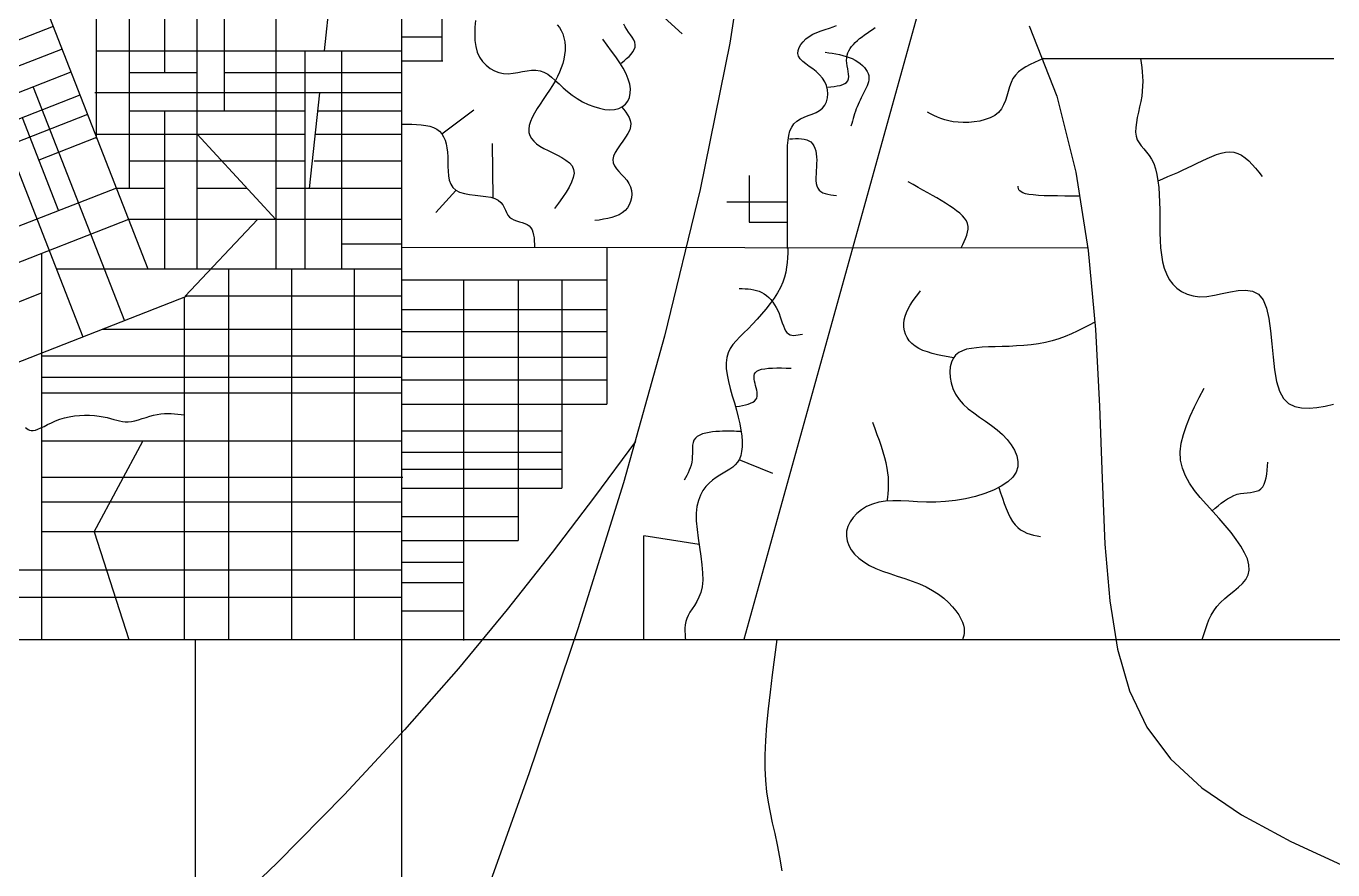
# Model space of a CAD drawing. Extents: x -15455 to 10897, y -24374 to 16165.
# Drawn here: x 3171 to 6778, y -14425 to -12096 of the extents above; entities that cross this region are included whole.
import ezdxf

# ---------------------------------------------------------------- set-up
doc = ezdxf.new("R2010")
doc.units = 0
doc.header["$MEASUREMENT"] = 0
for name, color, linetype in [('HIGHWAY', 7, 'CONTINUOUS'), ('STREETS-SPRAWL-12M', 7, 'CONTINUOUS'), ('STREETS-SPRAWL-20M', 7, 'CONTINUOUS')]:
    doc.layers.add(name, color=color, linetype=linetype)

msp = doc.modelspace()

# ---------------------------------------------------------------- linework, layer by layer
at = {"layer": 'HIGHWAY', "color": 250, "linetype": 'CONTINUOUS'}
for p, q in [((5176.9, -11742), (5113.1, -12142.6)), ((5113.1, -12142.6), (5031.2, -12546.5)), ((5031.2, -12546.5), (4932.9, -12951.9)), ((4932.9, -12951.9), (4819.7, -13356.9)), ((4853, -13242.9), (4739.5, -13395)), ((4819.7, -13356.9), (4693.7, -13760)), ((4739.5, -13395), (4622.5, -13548.8)), ((4622.5, -13548.8), (4498.4, -13706.3)), ((4498.4, -13706.3), (4363.9, -13869)), ((4693.7, -13760), (4558.1, -14160.4)), ((4363.9, -13869), (4215.4, -14038.8)), ((4215.4, -14038.8), (4049.4, -14217.5)), ((4558.1, -14160.4), (4416.5, -14557.5)), ((4049.4, -14217.5), (3862.4, -14406.9)), ((3862.4, -14406.9), (3650.9, -14608.6))]:
    msp.add_line(p, q, dxfattribs=at)
at = {"layer": 'STREETS-SPRAWL-12M', "color": 253, "linetype": 'CONTINUOUS'}
for p, q in [((6045.1, -10572.9), (5151.9, -13788.8)), ((3641.6, -11869.5), (3641.6, -12765.5)), ((3717.1, -11842.7), (3717.1, -12327.6)), ((3859.7, -11846), (3859.7, -12765.6)), ((3552.7, -11903.1), (3552.7, -12224.1)), ((3363.5, -11974.5), (3363.5, -12405.7)), ((3455.3, -11943.4), (3455.3, -12544)), ((3994.4, -12164.2), (4010.6, -12014.2)), ((4836.2, -11984), (4982.1, -12116.8)), ((3220.2, -12032.8), (3506.8, -12765.9)), ((4318.3, -12038.4), (4318.3, -12191.8)), ((4411.2, -12080.1), (4409.8, -12099)), ((3245.1, -12096.3), (1046.3, -12955.6)), ((4409.8, -12099), (4409.1, -12117.5)), ((4409.1, -12117.5), (4409.6, -12135.4)), ((4636.5, -12092.4), (4642.9, -12099.4)), ((4642.9, -12099.4), (4648.2, -12107.7)), ((4648.2, -12107.7), (4652.4, -12117.2)), ((4652.4, -12117.2), (4655.6, -12127.7)), ((4824.1, -12097.8), (4820.4, -12090.5)), ((4828.7, -12105.1), (4824.1, -12097.8)), ((4833.8, -12112.3), (4828.7, -12105.1)), ((4839, -12119.4), (4833.8, -12112.3)), ((4843.9, -12126.5), (4839, -12119.4)), ((5332.8, -12124.3), (5343, -12118.3)), ((5343, -12118.3), (5354.1, -12113.2)), ((5354.1, -12113.2), (5365.5, -12108.9)), ((5365.5, -12108.9), (5377, -12105.1)), ((5377, -12105.1), (5388.2, -12101.5)), ((5388.2, -12101.5), (5398.6, -12097.8)), ((5398.6, -12097.8), (5408, -12093.7)), ((5478.4, -12124.9), (5485.2, -12119.8)), ((5485.2, -12119.8), (5492.3, -12114.7)), ((5492.3, -12114.7), (5499.6, -12109.7)), ((5499.6, -12109.7), (5507.1, -12104.7)), ((5507.1, -12104.7), (5514.5, -12099.7)), ((4207.7, -12125.6), (4318.3, -12125.6)), ((4409.6, -12135.4), (4411.9, -12152.1)), ((4411.9, -12152.1), (4416.3, -12167.5)), ((4655.6, -12127.7), (4657.6, -12138.9)), ((4657.6, -12138.9), (4658.6, -12150.7)), ((4658.6, -12150.7), (4658.6, -12162.7)), ((4774.9, -12148.5), (4762.5, -12132.1)), ((4787, -12164.8), (4774.9, -12148.5)), ((4848, -12133.4), (4843.9, -12126.5)), ((4851, -12140.2), (4848, -12133.4)), ((4849.7, -12160.1), (4851.9, -12153.6)), ((4852.4, -12147), (4851, -12140.2)), ((4851.9, -12153.6), (4852.4, -12147)), ((5301.9, -12163.1), (5304.6, -12154.9)), ((5304.6, -12154.9), (5309.2, -12146.7)), ((5309.2, -12146.7), (5315.7, -12138.7)), ((5315.7, -12138.7), (5323.6, -12131.2)), ((5323.6, -12131.2), (5332.8, -12124.3)), ((5442.1, -12163.6), (5445.6, -12157.6)), ((5445.6, -12157.6), (5449.8, -12151.8)), ((5449.8, -12151.8), (5454.5, -12146.2)), ((5454.5, -12146.2), (5459.8, -12140.8)), ((5459.8, -12140.8), (5465.6, -12135.4)), ((5465.6, -12135.4), (5471.8, -12130.1)), ((5471.8, -12130.1), (5478.4, -12124.9)), ((3269.6, -12158.9), (1046.3, -13027.8)), ((3363.5, -12164.2), (4207.7, -12164.2)), ((3939.7, -12164.2), (3939.7, -12764.6)), ((4041.2, -12164.2), (4041.2, -12766.6)), ((4207.7, -12191.8), (4320.6, -12191.8)), ((4416.3, -12167.5), (4422.7, -12181.3)), ((4422.7, -12181.3), (4430.9, -12193.4)), ((4430.9, -12193.4), (4440.6, -12203.8)), ((4655.3, -12186.9), (4652.1, -12198.9)), ((4657.4, -12174.9), (4655.3, -12186.9)), ((4658.6, -12162.7), (4657.4, -12174.9)), ((4798.6, -12180.9), (4787, -12164.8)), ((4809.3, -12196.7), (4798.6, -12180.9)), ((4813.9, -12197.7), (4821.3, -12191.5)), ((4821.3, -12191.5), (4828.5, -12185.3)), ((4828.5, -12185.3), (4835.1, -12179.1)), ((4835.1, -12179.1), (4841.1, -12172.8)), ((4841.1, -12172.8), (4846, -12166.5)), ((4846, -12166.5), (4849.7, -12160.1)), ((5301.4, -12171.2), (5301.9, -12163.1)), ((5303.5, -12178.9), (5301.4, -12171.2)), ((5308.1, -12186.2), (5303.5, -12178.9)), ((5314.8, -12193.1), (5308.1, -12186.2)), ((5323.1, -12199.9), (5314.8, -12193.1)), ((5376.3, -12167.5), (5386.4, -12169)), ((5386.4, -12169), (5396.4, -12170.6)), ((5396.4, -12170.6), (5406.2, -12172.4)), ((5406.2, -12172.4), (5415.9, -12174.3)), ((5415.9, -12174.3), (5425.4, -12176.5)), ((5425.4, -12176.5), (5434.5, -12179.1)), ((5434.5, -12179.1), (5443.3, -12182.1)), ((5435.8, -12190.3), (5436.1, -12183.1)), ((5436.3, -12197.8), (5435.8, -12190.3)), ((5436.1, -12183.1), (5437.3, -12176.3)), ((5437.3, -12176.3), (5439.3, -12169.8)), ((5439.3, -12169.8), (5442.1, -12163.6)), ((5443.3, -12182.1), (5451.7, -12185.5)), ((5451.7, -12185.5), (5459.6, -12189.5)), ((5459.6, -12189.5), (5466.9, -12194)), ((5466.9, -12194), (5473.6, -12198.8)), ((5966.7, -12190.3), (5954.3, -12195.7)), ((5979.3, -12185), (5966.7, -12190.3)), ((5979.3, -12185), (6780.7, -12185)), ((6247.8, -12185), (6249.4, -12197.3)), ((3294.4, -12222.5), (2503.5, -12531.6)), ((3455.3, -12224.1), (3641.6, -12224.1)), ((3717.1, -12224.1), (4207.7, -12224.1)), ((4440.6, -12203.8), (4451.5, -12212.5)), ((4451.5, -12212.5), (4463.4, -12219.2)), ((4463.4, -12219.2), (4475.9, -12223.9)), ((4475.9, -12223.9), (4488.8, -12226.5)), ((4488.8, -12226.5), (4501.9, -12227)), ((4501.9, -12227), (4515, -12225.9)), ((4515, -12225.9), (4528.1, -12223.8)), ((4528.1, -12223.8), (4541, -12221.3)), ((4541, -12221.3), (4553.7, -12219)), ((4553.7, -12219), (4566.1, -12217.4)), ((4566.1, -12217.4), (4578, -12217.1)), ((4578, -12217.1), (4589.4, -12218.7)), ((4589.4, -12218.7), (4600.2, -12222.6)), ((4600.2, -12222.6), (4610.6, -12228.7)), ((4610.6, -12228.7), (4620.9, -12236.4)), ((4643.1, -12222.9), (4637.3, -12235)), ((4648, -12210.9), (4643.1, -12222.9)), ((4652.1, -12198.9), (4648, -12210.9)), ((4818.7, -12212.2), (4809.3, -12196.7)), ((4826.8, -12227.2), (4818.7, -12212.2)), ((4833, -12241.7), (4826.8, -12227.2)), ((5332.5, -12206.7), (5323.1, -12199.9)), ((5342.4, -12213.8), (5332.5, -12206.7)), ((5352.1, -12221.4), (5342.4, -12213.8)), ((5361.3, -12229.7), (5352.1, -12221.4)), ((5369.3, -12238.9), (5361.3, -12229.7)), ((5437.5, -12205.5), (5436.3, -12197.8)), ((5438.9, -12213.3), (5437.5, -12205.5)), ((5440.4, -12220.9), (5438.9, -12213.3)), ((5441.5, -12228.2), (5440.4, -12220.9)), ((5441.9, -12235), (5441.5, -12228.2)), ((5473.6, -12198.8), (5479.6, -12204)), ((5479.6, -12204), (5484.9, -12209.5)), ((5484.9, -12209.5), (5489.3, -12215.1)), ((5489.3, -12215.1), (5492.8, -12220.8)), ((5492.8, -12220.8), (5495.3, -12226.5)), ((5495.3, -12226.5), (5496.8, -12232.2)), ((5902.3, -12230.9), (5895.3, -12240.6)), ((5910.7, -12222.2), (5902.3, -12230.9)), ((5920.3, -12214.5), (5910.7, -12222.2)), ((5930.9, -12207.7), (5920.3, -12214.5)), ((5942.3, -12201.4), (5930.9, -12207.7)), ((5954.3, -12195.7), (5942.3, -12201.4)), ((6249.4, -12197.3), (6250.9, -12209.7)), ((6250.9, -12209.7), (6252.1, -12222.2)), ((6252.1, -12222.2), (6253, -12234.9)), ((3190.3, -12264.5), (3442.2, -12909)), ((4623.5, -12259.6), (4615.6, -12272.1)), ((4620.9, -12236.4), (4631.2, -12245.5)), ((4630.8, -12247.2), (4623.5, -12259.6)), ((4637.3, -12235), (4630.8, -12247.2)), ((4631.2, -12245.5), (4641.8, -12255.4)), ((4641.8, -12255.4), (4653, -12265.8)), ((4653, -12265.8), (4664.9, -12276.2)), ((4837.2, -12255.7), (4833, -12241.7)), ((4839.1, -12268.9), (4837.2, -12255.7)), ((5375.6, -12249.1), (5369.3, -12238.9)), ((5380.2, -12260), (5375.6, -12249.1)), ((5383, -12271.4), (5380.2, -12260)), ((5383.6, -12263.9), (5392.7, -12263.1)), ((5392.7, -12263.1), (5401.7, -12262.1)), ((5401.7, -12262.1), (5410.2, -12260.8)), ((5410.2, -12260.8), (5418.1, -12259.2)), ((5418.1, -12259.2), (5425.1, -12257.1)), ((5425.1, -12257.1), (5431.2, -12254.4)), ((5431.2, -12254.4), (5436, -12250.9)), ((5436, -12250.9), (5439.5, -12246.5)), ((5439.5, -12246.5), (5441.3, -12241.2)), ((5441.3, -12241.2), (5441.9, -12235)), ((5490.2, -12265.8), (5487.5, -12271.4)), ((5492.5, -12260.2), (5490.2, -12265.8)), ((5494.6, -12254.7), (5492.5, -12260.2)), ((5496.1, -12249.1), (5494.6, -12254.7)), ((5497.1, -12243.5), (5496.1, -12249.1)), ((5496.8, -12232.2), (5497.3, -12237.9)), ((5497.3, -12237.9), (5497.1, -12243.5)), ((5885.6, -12263.5), (5881.9, -12276)), ((5889.9, -12251.6), (5885.6, -12263.5)), ((5895.3, -12240.6), (5889.9, -12251.6)), ((6253.2, -12261.1), (6252.4, -12274.8)), ((6253, -12234.9), (6253.4, -12247.8)), ((6253.4, -12247.8), (6253.2, -12261.1)), ((3319.2, -12286), (1046.3, -13174.3)), ((4207.7, -12279.5), (3360.4, -12279.5)), ((3953.1, -12544), (3981.9, -12279.5)), ((4598.5, -12297.8), (4589.8, -12310.7)), ((4607.2, -12284.9), (4598.5, -12297.8)), ((4615.6, -12272.1), (4607.2, -12284.9)), ((4664.9, -12276.2), (4677.8, -12286.4)), ((4677.8, -12286.4), (4691.8, -12295.8)), ((4691.8, -12295.8), (4706.7, -12304.4)), ((4825.2, -12311), (4831.7, -12302.5)), ((4831.7, -12302.5), (4836.2, -12292.5)), ((4836.2, -12292.5), (4838.7, -12281.2)), ((4838.7, -12281.2), (4839.1, -12268.9)), ((5380.6, -12304.4), (5383.2, -12294)), ((5384, -12282.8), (5383, -12271.4)), ((5383.2, -12294), (5384, -12282.8)), ((5473.3, -12299.9), (5470.5, -12305.8)), ((5476.2, -12294.1), (5473.3, -12299.9)), ((5479.1, -12288.3), (5476.2, -12294.1)), ((5482, -12282.6), (5479.1, -12288.3)), ((5484.8, -12277), (5482, -12282.6)), ((5487.5, -12271.4), (5484.8, -12277)), ((5874.3, -12301.1), (5869.4, -12313)), ((5878.3, -12288.6), (5874.3, -12301.1)), ((5881.9, -12276), (5878.3, -12288.6)), ((6250.7, -12288.9), (6248.1, -12303.4)), ((6252.4, -12274.8), (6250.7, -12288.9)), ((3074.7, -12307.2), (3327.5, -12953.9)), ((3455.3, -12329.1), (3939.7, -12329.1)), ((3552.7, -12329.1), (3552.7, -12765.9)), ((3976.5, -12329.1), (4207.7, -12329.1)), ((4318.2, -12393.3), (4406.6, -12327)), ((4574.1, -12335.9), (4567.7, -12347.9)), ((4581.6, -12323.4), (4574.1, -12335.9)), ((4589.8, -12310.7), (4581.6, -12323.4)), ((4706.7, -12304.4), (4722.1, -12311.8)), ((4722.1, -12311.8), (4737.7, -12317.9)), ((4737.7, -12317.9), (4753.2, -12322.6)), ((4753.2, -12322.6), (4768.2, -12325.6)), ((4768.2, -12325.6), (4782.4, -12326.8)), ((4782.4, -12326.8), (4795.4, -12325.9)), ((4795.4, -12325.9), (4807, -12322.9)), ((4807, -12322.9), (4816.9, -12317.9)), ((4814.4, -12318.4), (4820.4, -12325.6)), ((4816.9, -12317.9), (4825.2, -12311)), ((4820.4, -12325.6), (4826.2, -12332.9)), ((4826.2, -12332.9), (4831.3, -12340.3)), ((5330.1, -12342.7), (5341.2, -12338.5)), ((5341.2, -12338.5), (5351.8, -12334)), ((5351.8, -12334), (5361.4, -12328.6)), ((5361.4, -12328.6), (5369.7, -12322.1)), ((5369.7, -12322.1), (5376.1, -12313.9)), ((5376.1, -12313.9), (5380.6, -12304.4)), ((5458.1, -12337.5), (5455.9, -12344.2)), ((5460.3, -12330.9), (5458.1, -12337.5)), ((5462.6, -12324.4), (5460.3, -12330.9)), ((5465.1, -12318.1), (5462.6, -12324.4)), ((5467.7, -12311.9), (5465.1, -12318.1)), ((5470.5, -12305.8), (5467.7, -12311.9)), ((5667.9, -12337.5), (5658.9, -12332.8)), ((5677, -12342.2), (5667.9, -12337.5)), ((5855.1, -12333.8), (5844.7, -12342)), ((5863.2, -12324), (5855.1, -12333.8)), ((5869.4, -12313), (5863.2, -12324)), ((6241.6, -12333.2), (6238.5, -12347.8)), ((6245, -12318.3), (6241.6, -12333.2)), ((6248.1, -12303.4), (6245, -12318.3)), ((3340.3, -12339.9), (2778, -12559.7)), ((3159.7, -12348.4), (3260.1, -12605.3)), ((4207.7, -12366.3), (4221.6, -12366.3)), ((4221.6, -12366.3), (4235.3, -12366.5)), ((4235.3, -12366.5), (4248.7, -12367)), ((4248.7, -12367), (4261.5, -12368.1)), ((4261.5, -12368.1), (4273.7, -12369.7)), ((4273.7, -12369.7), (4284.9, -12372.2)), ((4284.9, -12372.2), (4295.1, -12375.7)), ((4559.4, -12370.1), (4558.2, -12380.1)), ((4562.7, -12359.3), (4559.4, -12370.1)), ((4567.7, -12347.9), (4562.7, -12359.3)), ((4831.3, -12340.3), (4835.5, -12347.9)), ((4835.5, -12347.9), (4838.4, -12355.8)), ((4839.5, -12372.9), (4837, -12382.2)), ((4838.4, -12355.8), (4839.9, -12364.2)), ((4839.9, -12364.2), (4839.5, -12372.9)), ((5279.5, -12385.1), (5284.2, -12374.2)), ((5284.2, -12374.2), (5290.6, -12365.1)), ((5290.6, -12365.1), (5298.8, -12357.8)), ((5298.8, -12357.8), (5308.4, -12351.9)), ((5308.4, -12351.9), (5319, -12347)), ((5319, -12347), (5330.1, -12342.7)), ((5450, -12364.7), (5448, -12371.6)), ((5451.9, -12357.8), (5450, -12364.7)), ((5453.9, -12351), (5451.9, -12357.8)), ((5455.9, -12344.2), (5453.9, -12351)), ((5686.4, -12346.6), (5677, -12342.2)), ((5696.3, -12350.6), (5686.4, -12346.6)), ((5706.8, -12354.3), (5696.3, -12350.6)), ((5718, -12357.3), (5706.8, -12354.3)), ((5730.2, -12359.7), (5718, -12357.3)), ((5743.5, -12361.3), (5730.2, -12359.7)), ((5757.8, -12362), (5743.5, -12361.3)), ((5773, -12361.7), (5757.8, -12362)), ((5788.5, -12360.3), (5773, -12361.7)), ((5803.9, -12357.7), (5788.5, -12360.3)), ((5818.7, -12353.8), (5803.9, -12357.7)), ((5832.4, -12348.6), (5818.7, -12353.8)), ((5844.7, -12342), (5832.4, -12348.6)), ((6235.9, -12362), (6234.3, -12375.5)), ((6238.5, -12347.8), (6235.9, -12362)), ((3365, -12403.1), (3205.5, -12465.4)), ((3939.7, -12394.6), (3361.7, -12394.6)), ((3643.1, -12393.9), (3860, -12629.9)), ((4207.7, -12394.6), (3969.4, -12394.6)), ((4295.1, -12375.7), (4304.1, -12380.3)), ((4304.1, -12380.3), (4311.7, -12386.1)), ((4311.7, -12386.1), (4318.1, -12393.2)), ((4318.1, -12393.2), (4323.2, -12401.4)), ((4323.2, -12401.4), (4327.3, -12410.7)), ((4327.3, -12410.7), (4330.3, -12420.9)), ((4558.2, -12380.1), (4558.9, -12389.4)), ((4558.9, -12389.4), (4561.5, -12398)), ((4561.5, -12398), (4565.9, -12405.9)), ((4565.9, -12405.9), (4572.1, -12413.4)), ((4825.8, -12402.4), (4818.3, -12413)), ((4832.3, -12392.1), (4825.8, -12402.4)), ((4837, -12382.2), (4832.3, -12392.1)), ((5273, -12425.2), (5274.1, -12410.8)), ((5274.1, -12410.8), (5276.2, -12397.3)), ((5276.2, -12397.3), (5279.5, -12385.1)), ((5277.8, -12406.8), (5286.5, -12406.4)), ((5286.5, -12406.4), (5295.1, -12406.2)), ((5295.1, -12406.2), (5303.4, -12406.2)), ((5303.4, -12406.2), (5311.4, -12406.7)), ((5311.4, -12406.7), (5318.9, -12407.7)), ((5318.9, -12407.7), (5325.8, -12409.5)), ((5325.8, -12409.5), (5332, -12412.1)), ((6234.3, -12375.5), (6233.9, -12388)), ((6233.9, -12388), (6235.2, -12399.3)), ((6235.2, -12399.3), (6238.5, -12409.3)), ((6238.5, -12409.3), (6243.4, -12418.2)), ((4330.3, -12420.9), (4332.5, -12432)), ((4332.5, -12432), (4334, -12443.9)), ((4334, -12443.9), (4334.7, -12456.4)), ((4459.9, -12569.9), (4458.6, -12419.6)), ((4572.1, -12413.4), (4579.8, -12420.4)), ((4579.8, -12420.4), (4589.1, -12427)), ((4589.1, -12427), (4599.8, -12433.4)), ((4599.8, -12433.4), (4611.8, -12439.5)), ((4611.8, -12439.5), (4624.5, -12445.5)), ((4624.5, -12445.5), (4637.3, -12451.8)), ((4796.7, -12444.7), (4792.2, -12454.7)), ((4803.1, -12434.3), (4796.7, -12444.7)), ((4810.5, -12423.6), (4803.1, -12434.3)), ((4818.3, -12413), (4810.5, -12423.6)), ((5272.6, -12440.4), (5273, -12425.2)), ((5272.6, -12456), (5272.6, -12440.4)), ((5332, -12412.1), (5337.4, -12415.6)), ((5337.4, -12415.6), (5341.9, -12420.3)), ((5341.9, -12420.3), (5345.6, -12426)), ((5345.6, -12426), (5348.4, -12432.7)), ((5348.4, -12432.7), (5350.6, -12440.1)), ((5350.6, -12440.1), (5352, -12448.1)), ((6243.4, -12418.2), (6249.5, -12426.6)), ((6249.5, -12426.6), (6256.4, -12434.9)), ((6256.4, -12434.9), (6263.7, -12443.5)), ((6263.7, -12443.5), (6271.1, -12452.8)), ((6457.1, -12450.5), (6469.7, -12446.4)), ((6469.7, -12446.4), (6482, -12443.8)), ((6482, -12443.8), (6493.9, -12442.8)), ((6493.9, -12442.8), (6505.3, -12443.9)), ((6505.3, -12443.9), (6516.2, -12447.1)), ((6516.2, -12447.1), (6526.6, -12452.4)), ((3940, -12468.4), (3455.3, -12468.4)), ((4207.7, -12468.4), (3965.8, -12468.4)), ((4334.7, -12456.4), (4335, -12469.5)), ((4335, -12469.5), (4335.1, -12482.8)), ((4335.1, -12482.8), (4335.6, -12496.1)), ((4637.3, -12451.8), (4649.7, -12458.3)), ((4649.7, -12458.3), (4661, -12465.3)), ((4661, -12465.3), (4670.6, -12473)), ((4670.6, -12473), (4677.8, -12481.6)), ((4677.8, -12481.6), (4682.2, -12491.2)), ((4792.2, -12454.7), (4790.2, -12464.2)), ((4790.2, -12464.2), (4791.1, -12473.1)), ((4791.1, -12473.1), (4794.6, -12481.4)), ((4794.6, -12481.4), (4800.1, -12489.4)), ((5272.9, -12471.9), (5272.6, -12456)), ((5272.9, -12709.7), (5272.9, -12471.9)), ((5352, -12448.1), (5352.9, -12456.8)), ((5353.2, -12475.2), (5352.8, -12484.8)), ((5352.9, -12456.8), (5353.3, -12465.8)), ((5353.3, -12465.8), (5353.2, -12475.2)), ((6271.1, -12452.8), (6278, -12463.3)), ((6278, -12463.3), (6284, -12475.4)), ((6284, -12475.4), (6289, -12489.4)), ((6377.2, -12487.1), (6390.7, -12480.8)), ((6390.7, -12480.8), (6404.2, -12474.4)), ((6404.2, -12474.4), (6417.6, -12467.9)), ((6417.6, -12467.9), (6431, -12461.5)), ((6431, -12461.5), (6444.1, -12455.6)), ((6444.1, -12455.6), (6457.1, -12450.5)), ((6526.6, -12452.4), (6536.6, -12459.5)), ((6536.6, -12459.5), (6546.3, -12468)), ((6546.3, -12468), (6555.7, -12477.7)), ((6555.7, -12477.7), (6564.9, -12488.2)), ((4335.6, -12496.1), (4336.7, -12508.9)), ((4336.7, -12508.9), (4338.9, -12520.9)), ((4681.3, -12513.9), (4676.6, -12526.7)), ((4683.3, -12502), (4681.3, -12513.9)), ((4682.2, -12491.2), (4683.3, -12502)), ((4800.1, -12489.4), (4806.9, -12497.1)), ((4806.9, -12497.1), (4814.5, -12504.9)), ((4814.5, -12504.9), (4822.1, -12512.9)), ((4822.1, -12512.9), (4829.1, -12521.2)), ((5166.4, -12508.3), (5166.4, -12636.7)), ((5351.6, -12503.9), (5351.3, -12513.1)), ((5351.3, -12513.1), (5351.3, -12521.8)), ((5352.2, -12494.4), (5351.6, -12503.9)), ((5352.8, -12484.8), (5352.2, -12494.4)), ((6289, -12489.4), (6292.8, -12505.2)), ((6292.8, -12505.2), (6295.6, -12522.6)), ((6295.7, -12523.1), (6309.3, -12517.2)), ((6309.3, -12517.2), (6322.9, -12511.3)), ((6322.9, -12511.3), (6336.5, -12505.4)), ((6336.5, -12505.4), (6350.1, -12499.4)), ((6350.1, -12499.4), (6363.7, -12493.3)), ((6363.7, -12493.3), (6377.2, -12487.1)), ((6564.9, -12488.2), (6573.9, -12499.3)), ((6573.9, -12499.3), (6582.9, -12510.7)), ((3419.6, -12543), (2087.6, -13063.6)), ((3552.7, -12544), (3420, -12544)), ((3781, -12544), (3641.2, -12544)), ((4207.7, -12544), (3859.7, -12544)), ((4357.1, -12549.2), (4301.3, -12609.9)), ((4338.9, -12520.9), (4342.8, -12531.8)), ((4342.8, -12531.8), (4348.5, -12541.2)), ((4348.5, -12541.2), (4356.7, -12548.8)), ((4356.7, -12548.8), (4367.5, -12554.4)), ((4367.5, -12554.4), (4380.5, -12558.2)), ((4661.2, -12554.5), (4651.3, -12569.1)), ((4669.8, -12540.3), (4661.2, -12554.5)), ((4676.6, -12526.7), (4669.8, -12540.3)), ((4829.1, -12521.2), (4835, -12530.1)), ((4835, -12530.1), (4839.2, -12539.5)), ((4839.2, -12539.5), (4841.7, -12549.5)), ((4841.7, -12549.5), (4842.6, -12559.6)), ((5351.3, -12521.8), (5352, -12529.8)), ((5352, -12529.8), (5353.6, -12537)), ((5353.6, -12537), (5356.2, -12543.3)), ((5356.2, -12543.3), (5359.9, -12548.3)), ((5359.9, -12548.3), (5364.8, -12552.4)), ((5364.8, -12552.4), (5370.6, -12555.6)), ((5370.6, -12555.6), (5377.1, -12558.1)), ((5619.7, -12533.3), (5606.2, -12525.8)), ((5633.2, -12540.8), (5619.7, -12533.3)), ((5646.6, -12548.2), (5633.2, -12540.8)), ((5659.7, -12555.6), (5646.6, -12548.2)), ((5909.8, -12540.6), (5909.5, -12537.1)), ((5910.4, -12544), (5909.8, -12540.6)), ((5911.7, -12547.3), (5910.4, -12544)), ((5913.9, -12550.5), (5911.7, -12547.3)), ((5917.5, -12553.5), (5913.9, -12550.5)), ((5922.7, -12556.1), (5917.5, -12553.5)), ((6295.6, -12522.6), (6297.7, -12541.3)), ((6297.7, -12541.3), (6299, -12561)), ((4380.5, -12558.2), (4394.9, -12560.9)), ((4394.9, -12560.9), (4410.1, -12562.7)), ((4410.1, -12562.7), (4425.3, -12564.3)), ((4425.3, -12564.3), (4440, -12566)), ((4440, -12566), (4453.5, -12568.3)), ((4453.5, -12568.3), (4465, -12571.6)), ((4465, -12571.6), (4474.1, -12576.4)), ((4474.1, -12576.4), (4481, -12582.3)), ((4481, -12582.3), (4486.3, -12589)), ((4486.3, -12589), (4490.5, -12596.3)), ((4640.5, -12584.1), (4629.2, -12599.2)), ((4651.3, -12569.1), (4640.5, -12584.1)), ((4835.8, -12588.9), (4830.6, -12597.4)), ((4839.5, -12579.6), (4835.8, -12588.9)), ((4841.8, -12569.7), (4839.5, -12579.6)), ((4842.6, -12559.6), (4841.8, -12569.7)), ((5271.5, -12581.3), (5105.2, -12581.3)), ((5377.1, -12558.1), (5384.3, -12559.9)), ((5384.3, -12559.9), (5392, -12561.4)), ((5392, -12561.4), (5399.9, -12562.5)), ((5399.9, -12562.5), (5408, -12563.5)), ((5672.6, -12563), (5659.7, -12555.6)), ((5685.1, -12570.2), (5672.6, -12563)), ((5697.2, -12577.4), (5685.1, -12570.2)), ((5708.8, -12584.5), (5697.2, -12577.4)), ((5719.9, -12591.5), (5708.8, -12584.5)), ((5730.2, -12598.4), (5719.9, -12591.5)), ((5929.8, -12558.4), (5922.7, -12556.1)), ((5939.3, -12560.4), (5929.8, -12558.4)), ((5951.2, -12561.9), (5939.3, -12560.4)), ((5965.5, -12563), (5951.2, -12561.9)), ((5981.7, -12563.8), (5965.5, -12563)), ((5999.5, -12564.3), (5981.7, -12563.8)), ((6018.6, -12564.6), (5999.5, -12564.3)), ((6038.8, -12564.7), (6018.6, -12564.6)), ((6059.6, -12564.7), (6038.8, -12564.7)), ((6080.7, -12564.7), (6059.6, -12564.7)), ((6299, -12561), (6299.9, -12581.5)), ((6299.9, -12581.5), (6300.3, -12602.6)), ((4490.5, -12596.3), (4494, -12603.6)), ((4494, -12603.6), (4497.3, -12610.7)), ((4497.3, -12610.7), (4500.9, -12617.2)), ((4500.9, -12617.2), (4505.4, -12622.8)), ((4505.4, -12622.8), (4511, -12627.2)), ((4511, -12627.2), (4517.5, -12630.6)), ((4776.2, -12626.7), (4764.6, -12629)), ((4787.4, -12624), (4776.2, -12626.7)), ((4797.9, -12620.6), (4787.4, -12624)), ((4807.7, -12616.3), (4797.9, -12620.6)), ((4816.5, -12611.2), (4807.7, -12616.3)), ((4824.2, -12604.9), (4816.5, -12611.2)), ((4830.6, -12597.4), (4824.2, -12604.9)), ((5739.7, -12605.2), (5730.2, -12598.4)), ((5748.3, -12612.2), (5739.7, -12605.2)), ((5755.7, -12619.1), (5748.3, -12612.2)), ((5761.8, -12626.2), (5755.7, -12619.1)), ((5766.5, -12633.5), (5761.8, -12626.2)), ((6300.3, -12602.6), (6300.5, -12623.9)), ((6300.5, -12623.9), (6300.7, -12645.3)), ((3453.6, -12630), (1046.3, -13570.8)), ((4207.7, -12629.5), (3453.5, -12629.5)), ((3609.5, -12841.3), (3809.8, -12629.5)), ((4517.5, -12630.6), (4524.7, -12633.4)), ((4524.7, -12633.4), (4532.3, -12635.7)), ((4532.3, -12635.7), (4539.8, -12638)), ((4539.8, -12638), (4547.1, -12640.5)), ((4547.1, -12640.5), (4553.8, -12643.5)), ((4553.8, -12643.5), (4559.5, -12647.4)), ((4559.5, -12647.4), (4564.1, -12652.3)), ((4564.1, -12652.3), (4567.5, -12658.2)), ((4567.5, -12658.2), (4570, -12665)), ((4752.6, -12631), (4740.5, -12632.8)), ((4764.6, -12629), (4752.6, -12631)), ((5166.4, -12636.7), (5272.9, -12636.7)), ((5769.7, -12641), (5766.5, -12633.5)), ((5771.2, -12648.7), (5769.7, -12641)), ((5770, -12664.9), (5771.2, -12656.7)), ((5771.2, -12656.7), (5771.2, -12648.7)), ((6300.7, -12645.3), (6300.9, -12666.5)), ((4041.2, -12696.8), (4207.7, -12696.8)), ((4570, -12665), (4571.8, -12672.5)), ((4571.8, -12672.5), (4572.9, -12680.5)), ((4572.9, -12680.5), (4573.6, -12689)), ((4573.6, -12689), (4573.9, -12697.7)), ((4573.9, -12697.7), (4574.1, -12706.6)), ((5752.2, -12707.5), (5756.6, -12698.8)), ((5756.6, -12698.8), (5760.8, -12690.2)), ((5760.8, -12690.2), (5764.6, -12681.7)), ((5764.6, -12681.7), (5767.7, -12673.2)), ((5767.7, -12673.2), (5770, -12664.9)), ((6300.9, -12666.5), (6301.6, -12687.4)), ((6301.6, -12687.4), (6302.8, -12707.8)), ((3213.8, -13788.8), (3213.8, -12723.7)), ((4207.7, -12706.3), (6101.5, -12707.8)), ((4774, -12706.8), (4773.7, -13139.5)), ((5272.9, -12735), (5271.9, -12748.2)), ((5273.4, -12721.9), (5272.9, -12735)), ((5273.7, -12708.9), (5273.4, -12721.9)), ((6302.8, -12707.8), (6305, -12727.4)), ((6305, -12727.4), (6308.2, -12746.1)), ((3254, -12765.9), (4207.7, -12765.9)), ((3729.7, -12765.9), (3729.7, -13788.8)), ((3903.2, -12765.9), (3903.2, -13788.8)), ((4076.7, -12765.9), (4076.7, -13788.8)), ((5270.3, -12761.5), (5267.8, -12775)), ((5271.9, -12748.2), (5270.3, -12761.5)), ((6308.2, -12746.1), (6312.7, -12763.7)), ((6312.7, -12763.7), (6318.8, -12780)), ((4207.7, -12796.6), (4773.9, -12796.6)), ((4378, -12796.6), (4378, -13791.9)), ((4529, -12796.6), (4529, -13515.6)), ((4649.8, -12796.6), (4649.8, -13371)), ((5259.4, -12802.8), (5253, -12817.2)), ((5264.2, -12788.8), (5259.4, -12802.8)), ((5267.8, -12775), (5264.2, -12788.8)), ((6318.8, -12780), (6326.7, -12794.9)), ((6326.7, -12794.9), (6336.4, -12808.1)), ((6336.4, -12808.1), (6347.9, -12819.4)), ((3615.4, -12841.3), (1191.1, -13788.8)), ((3213.8, -12832.5), (2475.2, -13121.1)), ((4207.7, -12841.3), (3609.5, -12841.3)), ((5139.6, -12820.1), (5147.8, -12820.4)), ((5147.8, -12820.4), (5155.9, -12820.8)), ((5155.9, -12820.8), (5163.9, -12821.4)), ((5163.9, -12821.4), (5171.8, -12822.3)), ((5171.8, -12822.3), (5179.6, -12823.6)), ((5179.6, -12823.6), (5187.1, -12825.4)), ((5187.1, -12825.4), (5194.5, -12827.8)), ((5194.5, -12827.8), (5201.6, -12830.9)), ((5201.6, -12830.9), (5208.4, -12834.8)), ((5208.4, -12834.8), (5214.9, -12839.5)), ((5214.9, -12839.5), (5221.1, -12844.9)), ((5245, -12832), (5235.5, -12846.9)), ((5253, -12817.2), (5245, -12832)), ((5624.9, -12846.3), (5632.1, -12836.3)), ((5632.1, -12836.3), (5639.5, -12826.4)), ((6347.9, -12819.4), (6361, -12828.7)), ((6361, -12828.7), (6375.8, -12835.8)), ((6375.8, -12835.8), (6392.3, -12840.6)), ((6392.3, -12840.6), (6410.4, -12842.7)), ((6410.4, -12842.7), (6430.1, -12842.1)), ((6430.1, -12842.1), (6451.2, -12838.9)), ((6451.2, -12838.9), (6473.2, -12834.1)), ((6473.2, -12834.1), (6495.4, -12829.2)), ((6495.4, -12829.2), (6517.1, -12825.5)), ((6517.1, -12825.5), (6537.7, -12824.5)), ((6537.7, -12824.5), (6556.5, -12827.4)), ((6556.5, -12827.4), (6572.7, -12835.9)), ((6572.7, -12835.9), (6585.8, -12851.1)), ((3607.2, -12844.5), (3607.2, -13788.8)), ((4207.7, -12877.7), (4773.9, -12877.7)), ((5213.3, -12876.7), (5201.1, -12891.2)), ((5224.8, -12861.8), (5213.3, -12876.7)), ((5221.1, -12844.9), (5226.9, -12850.9)), ((5235.5, -12846.9), (5224.8, -12861.8)), ((5226.9, -12850.9), (5232.2, -12857.6)), ((5232.2, -12857.6), (5237.2, -12864.8)), ((5237.2, -12864.8), (5241.7, -12872.6)), ((5241.7, -12872.6), (5245.7, -12880.8)), ((5601.2, -12886.2), (5606, -12876.2)), ((5606, -12876.2), (5611.6, -12866.2)), ((5611.6, -12866.2), (5618, -12856.2)), ((5618, -12856.2), (5624.9, -12846.3)), ((6585.8, -12851.1), (6595.4, -12874)), ((6595.4, -12874), (6602, -12903.2)), ((5188.7, -12905.2), (5176.1, -12918.6)), ((5201.1, -12891.2), (5188.7, -12905.2)), ((5245.7, -12880.8), (5249.3, -12889.3)), ((5249.3, -12889.3), (5252.5, -12898.1)), ((5252.5, -12898.1), (5255.5, -12906.8)), ((5255.5, -12906.8), (5258.3, -12915.3)), ((5258.3, -12915.3), (5261.2, -12923.2)), ((5593.7, -12916.7), (5594.9, -12906.5)), ((5594.9, -12906.5), (5597.4, -12896.3)), ((5597.4, -12896.3), (5601.2, -12886.2)), ((6121.3, -12913.4), (6105.3, -12921.7)), ((6602, -12903.2), (6606.6, -12936.8)), ((4207.7, -12933.2), (3380.3, -12933.2)), ((4207.7, -12938.7), (4773.8, -12938.7)), ((5152.1, -12942.8), (5141.1, -12953.7)), ((5163.9, -12931.1), (5152.1, -12942.8)), ((5176.1, -12918.6), (5163.9, -12931.1)), ((5261.2, -12923.2), (5264.2, -12930.4)), ((5264.2, -12930.4), (5267.4, -12936.6)), ((5267.4, -12936.6), (5271.1, -12941.6)), ((5271.1, -12941.6), (5275.3, -12945.3)), ((5275.3, -12945.3), (5280, -12947.7)), ((5280, -12947.7), (5285, -12949)), ((5285, -12949), (5290.4, -12949.5)), ((5290.4, -12949.5), (5296.1, -12949.2)), ((5296.1, -12949.2), (5301.9, -12948.4)), ((5301.9, -12948.4), (5307.9, -12947.2)), ((5307.9, -12947.2), (5314, -12945.8)), ((5594, -12926.9), (5593.7, -12916.7)), ((5595.6, -12936.9), (5594, -12926.9)), ((5598.7, -12946.6), (5595.6, -12936.9)), ((5603.1, -12955.8), (5598.7, -12946.6)), ((6039.4, -12952.3), (6021.9, -12958.6)), ((6056.4, -12945.3), (6039.4, -12952.3)), ((6072.9, -12937.8), (6056.4, -12945.3)), ((6089.2, -12929.8), (6072.9, -12937.8)), ((6105.3, -12921.7), (6089.2, -12929.8)), ((6606.6, -12936.8), (6610, -12972.8)), ((5114.7, -12986.1), (5108.9, -12997.9)), ((5122.2, -12975.1), (5114.7, -12986.1)), ((5131, -12964.4), (5122.2, -12975.1)), ((5141.1, -12953.7), (5131, -12964.4)), ((5609, -12964.4), (5603.1, -12955.8)), ((5616.3, -12972.4), (5609, -12964.4)), ((5625.1, -12979.4), (5616.3, -12972.4)), ((5635.2, -12985.6), (5625.1, -12979.4)), ((5646.6, -12990.9), (5635.2, -12985.6)), ((5767.2, -12988), (5755.6, -12991.9)), ((5780.3, -12985.3), (5767.2, -12988)), ((5794.8, -12983.5), (5780.3, -12985.3)), ((5810.6, -12982.4), (5794.8, -12983.5)), ((5827.7, -12981.6), (5810.6, -12982.4)), ((5845.9, -12981), (5827.7, -12981.6)), ((5865, -12980.5), (5845.9, -12981)), ((5884.7, -12979.8), (5865, -12980.5)), ((5904.9, -12978.8), (5884.7, -12979.8)), ((5925.3, -12977.3), (5904.9, -12978.8)), ((5945.6, -12975.3), (5925.3, -12977.3)), ((5965.7, -12972.5), (5945.6, -12975.3)), ((5985.1, -12968.9), (5965.7, -12972.5)), ((6003.9, -12964.2), (5985.1, -12968.9)), ((6021.9, -12958.6), (6003.9, -12964.2)), ((6610, -12972.8), (6613.3, -13009.4)), ((4207.7, -13007.2), (3213.8, -13007.2)), ((4207.7, -13009.6), (4773.8, -13009.6)), ((5105, -13010.8), (5103.2, -13025.1)), ((5108.9, -12997.9), (5105, -13010.8)), ((5659, -12995.4), (5646.6, -12990.9)), ((5672.4, -12999.4), (5659, -12995.4)), ((5686.5, -13002.8), (5672.4, -12999.4)), ((5701.1, -13005.9), (5686.5, -13002.8)), ((5716, -13008.8), (5701.1, -13005.9)), ((5731.2, -13011.5), (5716, -13008.8)), ((5725.3, -13023.9), (5722.2, -13036.6)), ((5730.3, -13013), (5725.3, -13023.9)), ((5737, -13004.1), (5730.3, -13013)), ((5745.5, -12997.2), (5737, -13004.1)), ((5755.6, -12991.9), (5745.5, -12997.2)), ((6613.3, -13009.4), (6617.2, -13044.6)), ((5103.2, -13025.1), (5103.6, -13041)), ((5103.6, -13041), (5105.9, -13058.4)), ((5105.9, -13058.4), (5109.7, -13076.9)), ((5180.2, -13065.1), (5180.5, -13060.2)), ((5180.5, -13060.2), (5181.8, -13055.6)), ((5181.8, -13055.6), (5184.3, -13051.6)), ((5184.3, -13051.6), (5188.2, -13048.1)), ((5188.2, -13048.1), (5193.7, -13045.2)), ((5193.7, -13045.2), (5200.9, -13043.1)), ((5200.9, -13043.1), (5209.7, -13041.5)), ((5209.7, -13041.5), (5219.8, -13040.4)), ((5219.8, -13040.4), (5231.1, -13039.8)), ((5231.1, -13039.8), (5243.2, -13039.5)), ((5243.2, -13039.5), (5256.1, -13039.4)), ((5256.1, -13039.4), (5269.4, -13039.6)), ((5269.4, -13039.6), (5282.9, -13039.8)), ((5722.2, -13036.6), (5721, -13050.6)), ((5721, -13050.6), (5721.8, -13065.5)), ((6617.2, -13044.6), (6622.8, -13076.6)), ((4207.7, -13065.9), (3213.8, -13065.9)), ((4207.7, -13072.3), (4773.7, -13072.3)), ((5109.7, -13076.9), (5114.6, -13096.2)), ((5114.6, -13096.2), (5120.2, -13116)), ((5180.6, -13070.5), (5180.2, -13065.1)), ((5181.7, -13076.1), (5180.6, -13070.5)), ((5183.1, -13082), (5181.7, -13076.1)), ((5184.7, -13088.1), (5183.1, -13082)), ((5186.3, -13094.2), (5184.7, -13088.1)), ((5187.7, -13100.4), (5186.3, -13094.2)), ((5721.8, -13065.5), (5724.6, -13080.9)), ((5724.6, -13080.9), (5729.6, -13096.4)), ((5729.6, -13096.4), (5736.9, -13111.6)), ((6409.5, -13121.2), (6423, -13095.2)), ((6622.8, -13076.6), (6630.9, -13103.3)), ((4207.7, -13109.3), (3213.8, -13109.3)), ((5120.2, -13116), (5126, -13135.9)), ((5176.6, -13134), (5181.5, -13130.8)), ((5181.5, -13130.8), (5185.2, -13127)), ((5185.2, -13127), (5187.6, -13122.5)), ((5187.6, -13122.5), (5188.9, -13117.5)), ((5188.8, -13106.3), (5187.7, -13100.4)), ((5189.2, -13112.1), (5188.8, -13106.3)), ((5188.9, -13117.5), (5189.2, -13112.1)), ((5736.9, -13111.6), (5746.4, -13126.1)), ((5746.4, -13126.1), (5758.1, -13139.4)), ((6396.4, -13147.1), (6409.5, -13121.2)), ((6630.9, -13103.3), (6642.1, -13123.4)), ((6642.1, -13123.4), (6656.3, -13137.3)), ((3522.4, -13170.2), (3532.6, -13167.9)), ((3532.6, -13167.9), (3542.5, -13166.4)), ((3542.5, -13166.4), (3552.2, -13165.5)), ((3552.2, -13165.5), (3561.7, -13165.3)), ((3561.7, -13165.3), (3571, -13165.5)), ((3571, -13165.5), (3580.2, -13166.1)), ((3580.2, -13166.1), (3589.2, -13167)), ((3589.2, -13167), (3598.2, -13168.1)), ((3598.2, -13168.1), (3607.2, -13169.3)), ((4207.7, -13139.5), (4773.7, -13139.5)), ((5126, -13135.9), (5131.7, -13155.6)), ((5131.7, -13155.6), (5136.9, -13174.9)), ((5132.3, -13146.3), (5140.6, -13144.7)), ((5140.6, -13144.7), (5148.8, -13143.1)), ((5148.8, -13143.1), (5156.7, -13141.3)), ((5156.7, -13141.3), (5164.1, -13139.2)), ((5164.1, -13139.2), (5170.8, -13136.8)), ((5170.8, -13136.8), (5176.6, -13134)), ((5758.1, -13139.4), (5771.8, -13152)), ((5771.8, -13152), (5786.8, -13163.8)), ((5786.8, -13163.8), (5802.8, -13175.4)), ((6384.5, -13172.7), (6396.4, -13147.1)), ((6656.3, -13137.3), (6673.1, -13145.9)), ((6673.1, -13145.9), (6692.1, -13150)), ((6692.1, -13150), (6712.7, -13150.6)), ((6712.7, -13150.6), (6734.6, -13148.5)), ((6734.6, -13148.5), (6757.4, -13144.6)), ((6757.4, -13144.6), (6780.5, -13139.9)), ((3168.9, -13203.8), (3172.2, -13206.9)), ((3211.2, -13205.1), (3220.1, -13200.7)), ((3220.1, -13200.7), (3229.7, -13195.8)), ((3229.7, -13195.8), (3240.2, -13190.8)), ((3240.2, -13190.8), (3251.5, -13185.7)), ((3251.5, -13185.7), (3263.6, -13181.1)), ((3263.6, -13181.1), (3276.3, -13177.1)), ((3276.3, -13177.1), (3289.8, -13174.1)), ((3289.8, -13174.1), (3303.7, -13171.9)), ((3303.7, -13171.9), (3317.9, -13170.6)), ((3317.9, -13170.6), (3332, -13170)), ((3332, -13170), (3345.9, -13170.1)), ((3345.9, -13170.1), (3359.3, -13170.9)), ((3359.3, -13170.9), (3371.9, -13172.2)), ((3371.9, -13172.2), (3383.5, -13174.1)), ((3383.5, -13174.1), (3394, -13176.3)), ((3394, -13176.3), (3403.5, -13178.8)), ((3403.5, -13178.8), (3412.3, -13181.4)), ((3412.3, -13181.4), (3420.5, -13183.8)), ((3420.5, -13183.8), (3428.4, -13185.9)), ((3428.4, -13185.9), (3436.2, -13187.5)), ((3436.2, -13187.5), (3444.2, -13188.3)), ((3444.2, -13188.3), (3452.6, -13188.2)), ((3452.6, -13188.2), (3461.6, -13187.1)), ((3461.6, -13187.1), (3471.1, -13185.1)), ((3471.1, -13185.1), (3481, -13182.4)), ((3481, -13182.4), (3491.2, -13179.4)), ((3491.2, -13179.4), (3501.6, -13176.2)), ((3501.6, -13176.2), (3512, -13173)), ((3512, -13173), (3522.4, -13170.2)), ((5136.9, -13174.9), (5141.1, -13193.3)), ((5141.1, -13193.3), (5144.3, -13210.8)), ((5514.4, -13207.1), (5508.2, -13190.4)), ((5802.8, -13175.4), (5819.2, -13186.8)), ((5819.2, -13186.8), (5835.5, -13198.5)), ((5835.5, -13198.5), (5851.3, -13210.6)), ((6365.7, -13222.9), (6374, -13198)), ((6374, -13198), (6384.5, -13172.7)), ((3172.2, -13206.9), (3175.8, -13209.5)), ((3175.8, -13209.5), (3179.9, -13211.4)), ((3179.9, -13211.4), (3184.6, -13212.4)), ((3184.6, -13212.4), (3190, -13212.4)), ((3190, -13212.4), (3196.2, -13211.2)), ((3196.2, -13211.2), (3203.2, -13208.7)), ((3203.2, -13208.7), (3211.2, -13205.1)), ((4207.7, -13213.3), (4649.8, -13213.3)), ((5014.5, -13238.9), (5012.1, -13245.3)), ((5018.3, -13233.3), (5014.5, -13238.9)), ((5023.7, -13228.6), (5018.3, -13233.3)), ((5030.4, -13224.8), (5023.7, -13228.6)), ((5038.2, -13221.7), (5030.4, -13224.8)), ((5046.9, -13219.3), (5038.2, -13221.7)), ((5056.1, -13217.5), (5046.9, -13219.3)), ((5065.6, -13216.2), (5056.1, -13217.5)), ((5075.2, -13215.3), (5065.6, -13216.2)), ((5084.5, -13214.7), (5075.2, -13215.3)), ((5093.4, -13214.4), (5084.5, -13214.7)), ((5101.8, -13214.2), (5093.4, -13214.4)), ((5109.9, -13214.1), (5101.8, -13214.2)), ((5117.6, -13214.2), (5109.9, -13214.1)), ((5125, -13214.4), (5117.6, -13214.2)), ((5132.3, -13214.7), (5125, -13214.4)), ((5139.5, -13215), (5132.3, -13214.7)), ((5145, -13215.3), (5139.5, -13215)), ((5144.3, -13210.8), (5146.5, -13227.3)), ((5146.5, -13227.3), (5147.5, -13242.7)), ((5520.5, -13223.7), (5514.4, -13207.1)), ((5526.3, -13240.1), (5520.5, -13223.7)), ((5531.8, -13256.2), (5526.3, -13240.1)), ((5851.3, -13210.6), (5866.1, -13223.5)), ((5866.1, -13223.5), (5879.3, -13237.2)), ((5879.3, -13237.2), (5890.6, -13251.8)), ((6359.9, -13247.2), (6365.7, -13222.9)), ((4205.2, -13242), (3213.8, -13242)), ((3358.8, -13492.1), (3493.2, -13242)), ((4207.7, -13272), (4649.8, -13272)), ((5010, -13276), (5009.9, -13284.1)), ((5010.1, -13259.9), (5010, -13267.9)), ((5010, -13267.9), (5010, -13276)), ((5010.7, -13252.4), (5010.1, -13259.9)), ((5012.1, -13245.3), (5010.7, -13252.4)), ((5146.1, -13269.8), (5143.6, -13281.3)), ((5147.4, -13256.9), (5146.1, -13269.8)), ((5147.5, -13242.7), (5147.4, -13256.9)), ((5536.8, -13271.9), (5531.8, -13256.2)), ((5541.2, -13287.2), (5536.8, -13271.9)), ((5890.6, -13251.8), (5899.6, -13266.8)), ((5899.6, -13266.8), (5905.8, -13282.1)), ((6357.2, -13270.8), (6359.9, -13247.2)), ((6358.2, -13293.7), (6357.2, -13270.8)), ((5006.4, -13307.5), (5004, -13314.8)), ((5008.2, -13299.9), (5006.4, -13307.5)), ((5009.4, -13292.1), (5008.2, -13299.9)), ((5009.9, -13284.1), (5009.4, -13292.1)), ((5128.5, -13307.2), (5121.3, -13313.6)), ((5134.8, -13299.9), (5128.5, -13307.2)), ((5139.8, -13291.4), (5134.8, -13299.9)), ((5143.6, -13281.3), (5139.8, -13291.4)), ((5140.6, -13293.4), (5151.9, -13298)), ((5151.9, -13298), (5163.2, -13302.6)), ((5163.2, -13302.6), (5174.5, -13307.1)), ((5174.5, -13307.1), (5185.8, -13311.7)), ((5185.8, -13311.7), (5197.1, -13316.2)), ((5545, -13301.8), (5541.2, -13287.2)), ((5547.9, -13315.7), (5545, -13301.8)), ((5908.2, -13312.5), (5903.6, -13327.2)), ((5905.8, -13282.1), (5908.8, -13297.4)), ((5908.8, -13297.4), (5908.2, -13312.5)), ((6363.1, -13315.7), (6358.2, -13293.7)), ((6597.1, -13322.1), (6598.2, -13310.9)), ((6598.2, -13310.9), (6599.2, -13299.5)), ((4210.3, -13341.5), (3213.8, -13341.5)), ((4207.7, -13319), (4649.8, -13319)), ((4991, -13342.8), (4987.3, -13349.7)), ((4994.6, -13336), (4991, -13342.8)), ((4998.1, -13329), (4994.6, -13336)), ((5001.2, -13322), (4998.1, -13329)), ((5004, -13314.8), (5001.2, -13322)), ((5066, -13349.2), (5056.5, -13357.4)), ((5075.8, -13342), (5066, -13349.2)), ((5085.7, -13335.8), (5075.8, -13342)), ((5095.3, -13330.1), (5085.7, -13335.8)), ((5104.5, -13324.7), (5095.3, -13330.1)), ((5113.2, -13319.3), (5104.5, -13324.7)), ((5121.3, -13313.6), (5113.2, -13319.3)), ((5197.1, -13316.2), (5208.5, -13320.8)), ((5208.5, -13320.8), (5219.8, -13325.4)), ((5219.8, -13325.4), (5231.1, -13329.9)), ((5550, -13328.9), (5547.9, -13315.7)), ((5551.2, -13341.4), (5550, -13328.9)), ((5551.8, -13353.2), (5551.2, -13341.4)), ((5894.5, -13341.1), (5880.8, -13354)), ((5903.6, -13327.2), (5894.5, -13341.1)), ((6371.6, -13337), (6363.1, -13315.7)), ((6383, -13357.6), (6371.6, -13337)), ((6591.6, -13352.4), (6594, -13343)), ((6594, -13343), (6595.8, -13332.9)), ((6595.8, -13332.9), (6597.1, -13322.1)), ((4207.7, -13371), (4649.8, -13371)), ((5039.3, -13377.9), (5032.2, -13390.6)), ((5047.5, -13366.9), (5039.3, -13377.9)), ((5056.5, -13357.4), (5047.5, -13366.9)), ((5550.4, -13386.3), (5551.2, -13375.6)), ((5551.2, -13375.6), (5551.7, -13364.6)), ((5551.7, -13364.6), (5551.8, -13353.2)), ((5841.5, -13376.6), (5817.5, -13386)), ((5862.8, -13365.9), (5841.5, -13376.6)), ((5856.4, -13369.5), (5861.1, -13384.5)), ((5861.1, -13384.5), (5866, -13399.3)), ((5880.8, -13354), (5862.8, -13365.9)), ((6396.8, -13377.7), (6383, -13357.6)), ((6412.5, -13397.4), (6396.8, -13377.7)), ((6523.7, -13386.2), (6532.9, -13384.8)), ((6532.9, -13384.8), (6542.1, -13383.8)), ((6542.1, -13383.8), (6550.9, -13382.9)), ((6550.9, -13382.9), (6559.2, -13381.8)), ((6559.2, -13381.8), (6566.9, -13380.1)), ((6566.9, -13380.1), (6573.8, -13377.4)), ((6573.8, -13377.4), (6579.8, -13373.3)), ((6579.8, -13373.3), (6584.7, -13367.7)), ((6584.7, -13367.7), (6588.6, -13360.7)), ((6588.6, -13360.7), (6591.6, -13352.4)), ((4207.7, -13410.4), (3213.8, -13410.4)), ((5026.6, -13405.2), (5022.7, -13421.9)), ((5032.2, -13390.6), (5026.6, -13405.2)), ((5507.2, -13415.4), (5491.1, -13422.3)), ((5524.8, -13410.4), (5507.2, -13415.4)), ((5543.7, -13407.6), (5524.8, -13410.4)), ((5563.8, -13406.5), (5543.7, -13407.6)), ((5548.1, -13407.2), (5549.3, -13396.8)), ((5549.3, -13396.8), (5550.4, -13386.3)), ((5585.2, -13406.7), (5563.8, -13406.5)), ((5607.8, -13407.7), (5585.2, -13406.7)), ((5631.5, -13408.8), (5607.8, -13407.7)), ((5656.3, -13409.6), (5631.5, -13408.8)), ((5682, -13409.7), (5656.3, -13409.6)), ((5708.8, -13408.3), (5682, -13409.7)), ((5736.4, -13405.3), (5708.8, -13408.3)), ((5764.2, -13400.4), (5736.4, -13405.3)), ((5791.4, -13394), (5764.2, -13400.4)), ((5817.5, -13386), (5791.4, -13394)), ((5866, -13399.3), (5871, -13413.8)), ((5871, -13413.8), (5876.2, -13427.6)), ((6429.3, -13416.9), (6412.5, -13397.4)), ((6446.8, -13436.2), (6429.3, -13416.9)), ((6453.3, -13426.9), (6461.8, -13419.8)), ((6461.8, -13419.8), (6470.3, -13413)), ((6470.3, -13413), (6478.9, -13406.7)), ((6478.9, -13406.7), (6487.6, -13400.9)), ((6487.6, -13400.9), (6496.4, -13395.8)), ((6496.4, -13395.8), (6505.3, -13391.6)), ((6505.3, -13391.6), (6514.4, -13388.3)), ((6514.4, -13388.3), (6523.7, -13386.2)), ((4207.7, -13449.9), (4529, -13449.9)), ((5022.7, -13421.9), (5020.7, -13440.8)), ((5020.7, -13440.8), (5020.9, -13462)), ((5453.6, -13452.4), (5445.3, -13464.6)), ((5464.1, -13441.1), (5453.6, -13452.4)), ((5476.7, -13431), (5464.1, -13441.1)), ((5491.1, -13422.3), (5476.7, -13431)), ((5876.2, -13427.6), (5881.8, -13440.5)), ((5881.8, -13440.5), (5887.7, -13452.5)), ((5887.7, -13452.5), (5894.1, -13463.2)), ((6444.9, -13434.1), (6453.3, -13426.9)), ((6464.3, -13455.5), (6446.8, -13436.2)), ((6481.2, -13474.9), (6464.3, -13455.5)), ((4207.7, -13492.1), (3213.8, -13492.1)), ((3358.8, -13492.1), (3454.3, -13788.8)), ((5020.9, -13462), (5022.9, -13485.1)), ((5022.9, -13485.1), (5026, -13509.3)), ((5436, -13490.5), (5435.4, -13503.6)), ((5439.4, -13477.4), (5436, -13490.5)), ((5445.3, -13464.6), (5439.4, -13477.4)), ((5894.1, -13463.2), (5901, -13472.4)), ((5901, -13472.4), (5908.4, -13480.1)), ((5908.4, -13480.1), (5916.4, -13486.3)), ((5916.4, -13486.3), (5924.9, -13491.3)), ((5924.9, -13491.3), (5933.7, -13495.3)), ((6497.3, -13494.2), (6481.2, -13474.9)), ((4207.7, -13515.6), (4529, -13515.6)), ((5028.5, -13526.5), (4876.2, -13502.9)), ((4876.2, -13788.8), (4876.2, -13502.9)), ((5026, -13509.3), (5029.6, -13534.1)), ((5435.4, -13503.6), (5437.3, -13516.7)), ((5437.3, -13516.7), (5441.9, -13529.5)), ((5441.9, -13529.5), (5448.8, -13541.8)), ((5933.7, -13495.3), (5942.8, -13498.4)), ((5942.8, -13498.4), (5952.2, -13500.9)), ((5952.2, -13500.9), (5961.7, -13503)), ((5961.7, -13503), (5971.3, -13504.9)), ((6511.8, -13513.2), (6497.3, -13494.2)), ((6524.5, -13531.7), (6511.8, -13513.2)), ((5029.6, -13534.1), (5033.3, -13558.7)), ((5033.3, -13558.7), (5036.4, -13582.6)), ((5448.8, -13541.8), (5458.1, -13553.7)), ((5458.1, -13553.7), (5469.6, -13564.9)), ((5469.6, -13564.9), (5483.2, -13575.2)), ((6534.9, -13549.6), (6524.5, -13531.7)), ((6542.5, -13566.7), (6534.9, -13549.6)), ((4207.7, -13598.1), (2920.3, -13598.1)), ((4207.7, -13575.7), (4378, -13575.7)), ((5036.4, -13582.6), (5038.3, -13605.1)), ((5483.2, -13575.2), (5498.8, -13584.6)), ((5498.8, -13584.6), (5516.2, -13592.9)), ((5516.2, -13592.9), (5535.1, -13600.3)), ((5535.1, -13600.3), (5555.1, -13607.3)), ((6546.9, -13582.7), (6542.5, -13566.7)), ((6544.5, -13610.9), (6547.6, -13597.5)), ((6547.6, -13597.5), (6546.9, -13582.7)), ((4207.7, -13632.2), (4378, -13632.2)), ((5038.6, -13625.6), (5036.7, -13643.5)), ((5038.3, -13605.1), (5038.6, -13625.6)), ((5555.1, -13607.3), (5575.7, -13614)), ((5575.7, -13614), (5596.5, -13620.7)), ((5596.5, -13620.7), (5617.1, -13627.7)), ((5617.1, -13627.7), (5637.1, -13635.4)), ((5637.1, -13635.4), (5656, -13644)), ((6517.6, -13645.1), (6528.7, -13634.4)), ((6528.7, -13634.4), (6537.9, -13623.1)), ((6537.9, -13623.1), (6544.5, -13610.9)), ((4207.7, -13672.8), (2553.7, -13672.8)), ((5028, -13672.6), (5022.1, -13684.5)), ((5033.1, -13659.1), (5028, -13672.6)), ((5036.7, -13643.5), (5033.1, -13659.1)), ((5656, -13644), (5673.5, -13653.7)), ((5673.5, -13653.7), (5689.5, -13664.3)), ((5689.5, -13664.3), (5704, -13675.5)), ((6480, -13675.9), (6492.5, -13665.6)), ((6492.5, -13665.6), (6505.3, -13655.4)), ((6505.3, -13655.4), (6517.6, -13645.1)), ((4207.7, -13709.7), (4378, -13709.7)), ((5009.2, -13704.8), (5003.3, -13713.7)), ((5015.7, -13695.1), (5009.2, -13704.8)), ((5022.1, -13684.5), (5015.7, -13695.1)), ((5704, -13675.5), (5716.9, -13687.2)), ((5716.9, -13687.2), (5728.1, -13698.9)), ((5728.1, -13698.9), (5737.7, -13710.4)), ((6442.6, -13722.2), (6449.8, -13709.9)), ((6449.8, -13709.9), (6458.4, -13698)), ((6458.4, -13698), (6468.4, -13686.6)), ((6468.4, -13686.6), (6480, -13675.9)), ((4991.8, -13739.9), (4990.2, -13748.7)), ((4994.4, -13731.2), (4991.8, -13739.9)), ((4998.2, -13722.5), (4994.4, -13731.2)), ((5003.3, -13713.7), (4998.2, -13722.5)), ((5737.7, -13710.4), (5745.6, -13721.5)), ((5745.6, -13721.5), (5751.7, -13731.9)), ((5751.7, -13731.9), (5756.1, -13741.3)), ((5756.1, -13741.3), (5759, -13749.9)), ((6431.1, -13748.2), (6436.4, -13735.1)), ((6436.4, -13735.1), (6442.6, -13722.2)), ((4989.4, -13757.6), (4989.3, -13766.5)), ((4989.3, -13766.5), (4989.8, -13775.4)), ((4990.2, -13748.7), (4989.4, -13757.6)), ((4989.8, -13775.4), (4990.5, -13784.3)), ((5759.3, -13777.7), (5757.7, -13783.8)), ((5759, -13749.9), (5760.5, -13757.6)), ((5760.4, -13771.5), (5759.3, -13777.7)), ((5760.9, -13764.8), (5760.4, -13771.5)), ((5760.5, -13757.6), (5760.9, -13764.8)), ((6418, -13788.8), (6422.1, -13775.1)), ((6422.1, -13775.1), (6426.4, -13761.6)), ((6426.4, -13761.6), (6431.1, -13748.2)), ((4990.5, -13784.3), (4991, -13788.8)), ((5243.3, -13788.8), (5236.7, -13837.9)), ((5757.7, -13783.8), (5755.9, -13789.7)), ((5236.7, -13837.9), (5230.4, -13886.6)), ((5230.4, -13886.6), (5224.6, -13934.4)), ((5224.6, -13934.4), (5219.4, -13980.8)), ((5219.4, -13980.8), (5215.1, -14025.6)), ((5215.1, -14025.6), (5212, -14068.1)), ((5212, -14068.1), (5210.2, -14108.1)), ((5210.2, -14108.1), (5210.1, -14144.9)), ((5210.1, -14144.9), (5211.6, -14178.5)), ((5211.6, -14178.5), (5214.8, -14209.4)), ((5214.8, -14209.4), (5219.2, -14238.7)), ((5219.2, -14238.7), (5224.6, -14267.1)), ((5224.6, -14267.1), (5230.7, -14295.6)), ((5230.7, -14295.6), (5237.3, -14325.1)), ((5237.3, -14325.1), (5244.1, -14356.4)), ((5244.1, -14356.4), (5250.8, -14390.5)), ((5250.8, -14390.5), (5257.2, -14427.9))]:
    msp.add_line(p, q, dxfattribs=at)
at = {"layer": 'STREETS-SPRAWL-20M', "color": 252, "linetype": 'CONTINUOUS'}
for p, q in [((4207.7, -24373.8), (4207.7, -10572.2)), ((5939.9, -12094.5), (6015.9, -12289.3)), ((6015.9, -12289.3), (6068.5, -12498.5)), ((6068.5, -12498.5), (6102.4, -12715.4)), ((6102.4, -12715.4), (6122.7, -12933.2)), ((6122.7, -12933.2), (6134, -13145.4)), ((6134, -13145.4), (6141.2, -13345.1)), ((6141.2, -13345.1), (6149.2, -13525.7)), ((6149.2, -13525.7), (6162.3, -13682)), ((6162.3, -13682), (6184, -13816)), ((1046.3, -13788.8), (9940.5, -13788.8)), ((3637.7, -24373.8), (3637.7, -13788.8)), ((6184, -13816), (6217.3, -13931.2)), ((6217.3, -13931.2), (6265.1, -14031)), ((6265.1, -14031), (6330.5, -14118.9)), ((6330.5, -14118.9), (6416.5, -14198.6)), ((6416.5, -14198.6), (6526, -14273.5)), ((6526, -14273.5), (6662.1, -14347.1)), ((6662.1, -14347.1), (6826.1, -14422.5))]:
    msp.add_line(p, q, dxfattribs=at)

doc.saveas('drawing.dxf')
